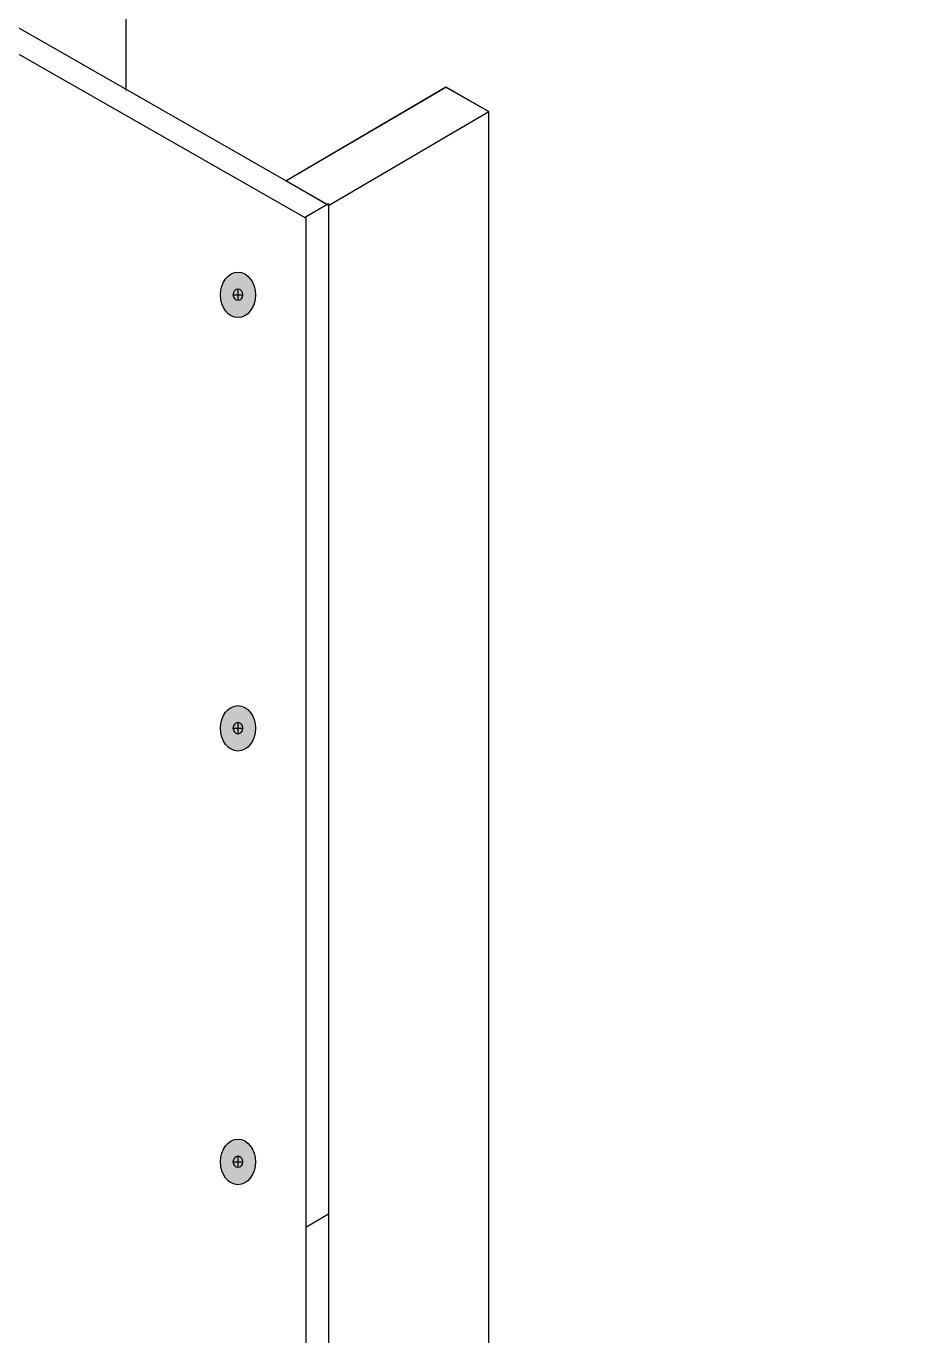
# Model space of a CAD drawing. Header units: inches. Extents: x -22 to 84, y -21 to 19.
# Drawn here: x 5.984 to 8.565, y 9.209 to 13.03 of the extents above; entities that cross this region are included whole.
import ezdxf

# ---------------------------------------------------------------- set-up
doc = ezdxf.new("R2010")
doc.units = ezdxf.units.IN
doc.header["$MEASUREMENT"] = 0
doc.layers.add('G-ANNO-TTLB', color=7, linetype='Continuous', lineweight=0)
doc.layers.add('TYVEK', color=7, linetype='Continuous', lineweight=0)

msp = doc.modelspace()

# ---------------------------------------------------------------- hatches: boundary and pattern name
at = {"layer": 'G-ANNO-TTLB', "true_color": 0xff00ff, "transparency": 33554687}
h = msp.add_hatch(color=6, dxfattribs=at)
edge = h.paths.add_edge_path()
edge.add_spline(control_points=[(19.9156, -15.0652), (19.9156, -15.0652), (-20.7721, -15.0652), (-20.7721, -15.0652), (-20.7721, -15.0652), (-20.7721, 19.0598), (-20.7721, 19.0598), (-20.7721, 19.0598), (19.9156, 19.0598), (19.9156, 19.0598), (19.9156, 19.0598), (19.9156, -15.0652), (19.9156, -15.0652)], knot_values=[0, 0, 0, 0, 1, 1, 1, 2, 2, 2, 3, 3, 3, 4, 4, 4, 4], degree=3, periodic=0)
edge = h.paths.add_edge_path()
edge.add_spline(control_points=[(-20.6471, 18.9348), (-20.6471, 18.9348), (-20.6471, -14.9402), (-20.6471, -14.9402), (-20.6471, -14.9402), (19.7906, -14.9402), (19.7906, -14.9402), (19.7906, -14.9402), (19.7906, 18.9348), (19.7906, 18.9348), (19.7906, 18.9348), (-20.6471, 18.9348), (-20.6471, 18.9348)], knot_values=[0, 0, 0, 0, 1, 1, 1, 2, 2, 2, 3, 3, 3, 4, 4, 4, 4], degree=3, periodic=0)
edge.add_line((-20.6471, 18.9348), (-20.6471, 18.9348))
at = {"layer": 'TYVEK', "true_color": 0x003b71, "transparency": 33554687}
h = msp.add_hatch(color=156, dxfattribs=at)
h.dxf.hatch_style = 2
edge = h.paths.add_edge_path()
edge.add_ellipse((6.6017, 12.2463), major_axis=(0, 0.0664), ratio=0.766948, start_angle=0, end_angle=360)
h = msp.add_hatch(color=156, dxfattribs=at)
h.dxf.hatch_style = 2
edge = h.paths.add_edge_path()
edge.add_ellipse((6.6017, 10.9818), major_axis=(0, 0.0664), ratio=0.766948, start_angle=0, end_angle=360)
h = msp.add_hatch(color=156, dxfattribs=at)
h.dxf.hatch_style = 2
edge = h.paths.add_edge_path()
edge.add_ellipse((6.6017, 9.7168), major_axis=(0, 0.0664), ratio=0.766948, start_angle=0, end_angle=360)

# ---------------------------------------------------------------- linework, layer by layer
at = {"layer": 'G-ANNO-TTLB'}
for points in [[(19.9156, -15.0652), (19.9156, -15.0652), (-20.7721, -15.0652), (-20.7721, -15.0652), (-20.7721, -15.0652), (-20.7721, 19.0598), (-20.7721, 19.0598), (-20.7721, 19.0598), (19.9156, 19.0598), (19.9156, 19.0598), (19.9156, 19.0598), (19.9156, -15.0652), (19.9156, -15.0652)], [(-20.6471, 18.9348), (-20.6471, 18.9348), (-20.6471, -14.9402), (-20.6471, -14.9402), (-20.6471, -14.9402), (19.7906, -14.9402), (19.7906, -14.9402), (19.7906, -14.9402), (19.7906, 18.9348), (19.7906, 18.9348), (19.7906, 18.9348), (-20.6471, 18.9348), (-20.6471, 18.9348)]]:
    msp.add_open_spline(points, degree=3, knots=[0, 0, 0, 0, 1, 1, 1, 2, 2, 2, 3, 3, 3, 4, 4, 4, 4], dxfattribs=at)
at = {"layer": 'TYVEK', "color": 33, "lineweight": 25, "true_color": 0xcc9966}
for p, q in [((6.8661, 12.5084), (3.1329, 14.6401)), ((6.8661, 12.5115), (6.7993, 12.4729)), ((6.8661, 12.5115), (6.8661, 6.6176)), ((6.8661, 9.5646), (6.7994, 9.5259))]:
    msp.add_line(p, q, dxfattribs=at)
at = {"layer": 'TYVEK', "color": 18, "lineweight": 25, "true_color": 0x000000}
for p, q in [((6.7994, 12.4697), (3.0661, 14.6015)), ((6.7994, 12.4729), (6.7994, 6.579))]:
    msp.add_line(p, q, dxfattribs=at)
at = {"layer": 'TYVEK', "color": 165, "lineweight": 25, "true_color": 0x4c5f99}
for p, q in [((6.2744, 13.3828), (6.2744, 12.8423)), ((6.7447, 12.5812), (7.2087, 12.853)), ((7.2087, 12.853), (7.3334, 12.781)), ((6.8661, 12.5075), (7.3334, 12.781)), ((7.3335, 6.8853), (7.3335, 12.7792))]:
    msp.add_line(p, q, dxfattribs=at)
at = {"layer": 'TYVEK', "color": 252, "lineweight": 25, "true_color": 0x848484}
for p, q in [((6.5882, 12.2468), (6.6153, 12.2468)), ((6.6017, 12.2639), (6.6017, 12.2296)), ((6.5882, 10.9822), (6.6153, 10.9822)), ((6.6017, 10.9993), (6.6017, 10.965)), ((6.5882, 9.7172), (6.6153, 9.7172)), ((6.6017, 9.7343), (6.6017, 9.7001))]:
    msp.add_line(p, q, dxfattribs=at)
at = {"layer": 'TYVEK', "color": 165, "lineweight": 25, "true_color": 0x4c5f99}
msp.add_lwpolyline([(6.8662, 12.5075), (6.7412, 12.5792), (7.2085, 12.8528), (7.3335, 12.7811)], dxfattribs=at)
at = {"layer": 'TYVEK', "color": 18, "lineweight": 25, "true_color": 0x000000}
for centre in [(6.6017, 12.2463), (6.6017, 10.9818), (6.6017, 9.7168)]:
    msp.add_ellipse(centre, major_axis=(0, 0.0664), ratio=0.766948, dxfattribs=at)
at = {"layer": 'TYVEK', "color": 252, "lineweight": 25, "true_color": 0x848484}
for centre in [(6.6017, 12.2468), (6.6017, 10.9822), (6.6017, 9.7172)]:
    msp.add_ellipse(centre, major_axis=(0, 0.0171), ratio=0.788846, dxfattribs=at)

doc.saveas('drawing.dxf')
